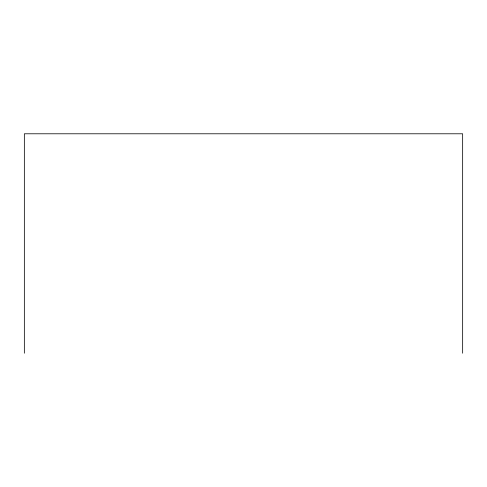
<?xml version="1.0" encoding="UTF-8"?>
<svg xmlns="http://www.w3.org/2000/svg" width="487" height="487" viewBox="0 0 487 487"><rect width="100%" height="100%" fill="white"/><g stroke="black" fill="none" stroke-linecap="round" stroke-linejoin="round"><path stroke-width="0.73" d="M462.65 353.215L462.65 133.785L24.35 133.785L24.35 353.215"/></g></svg>
